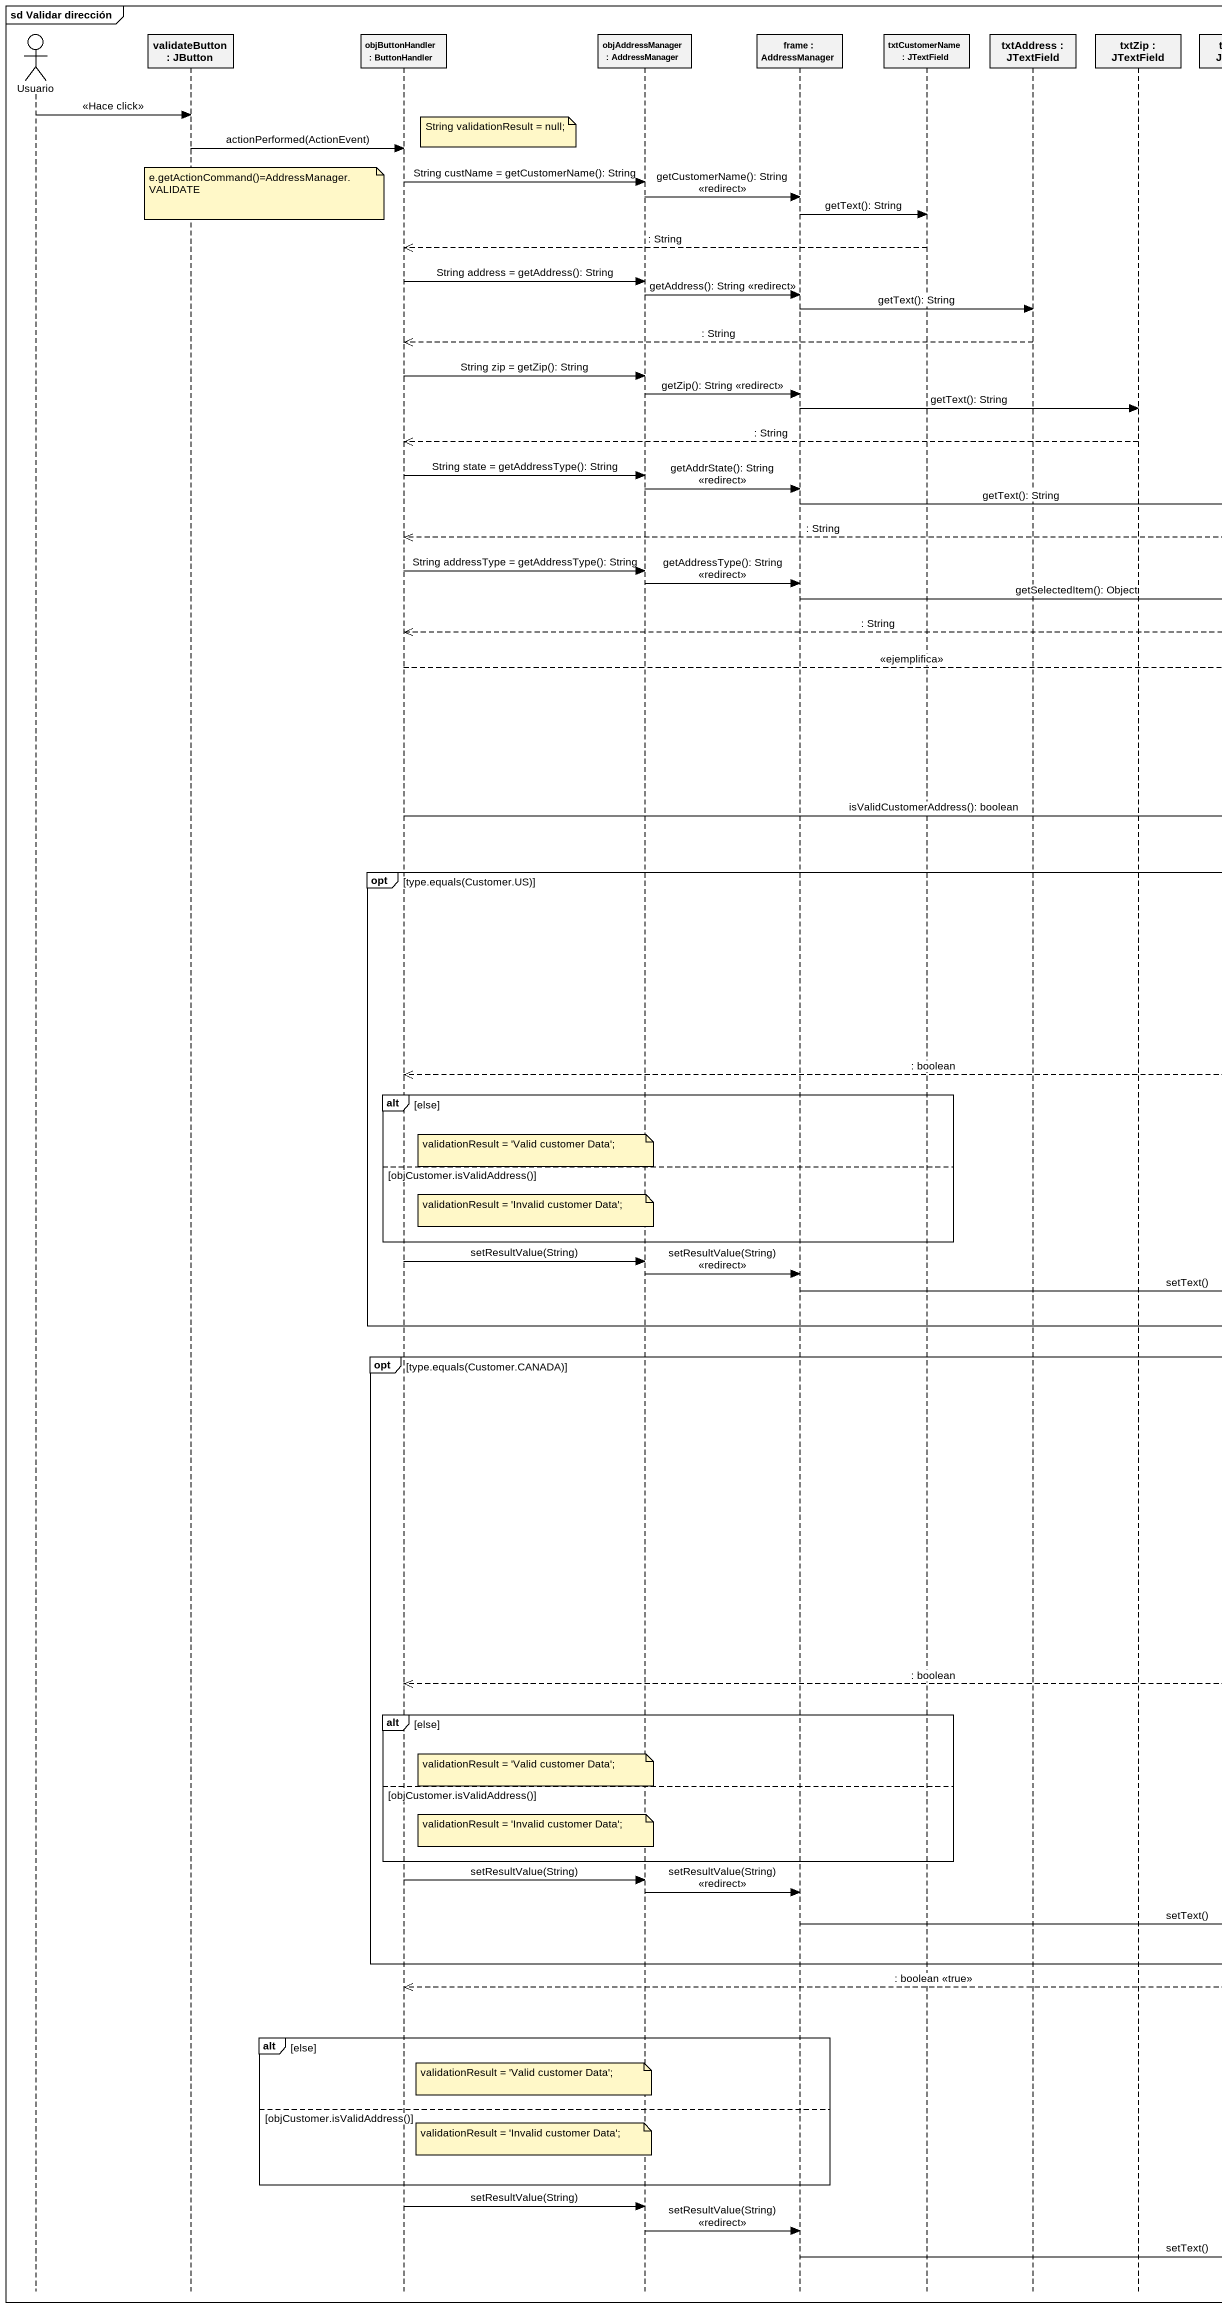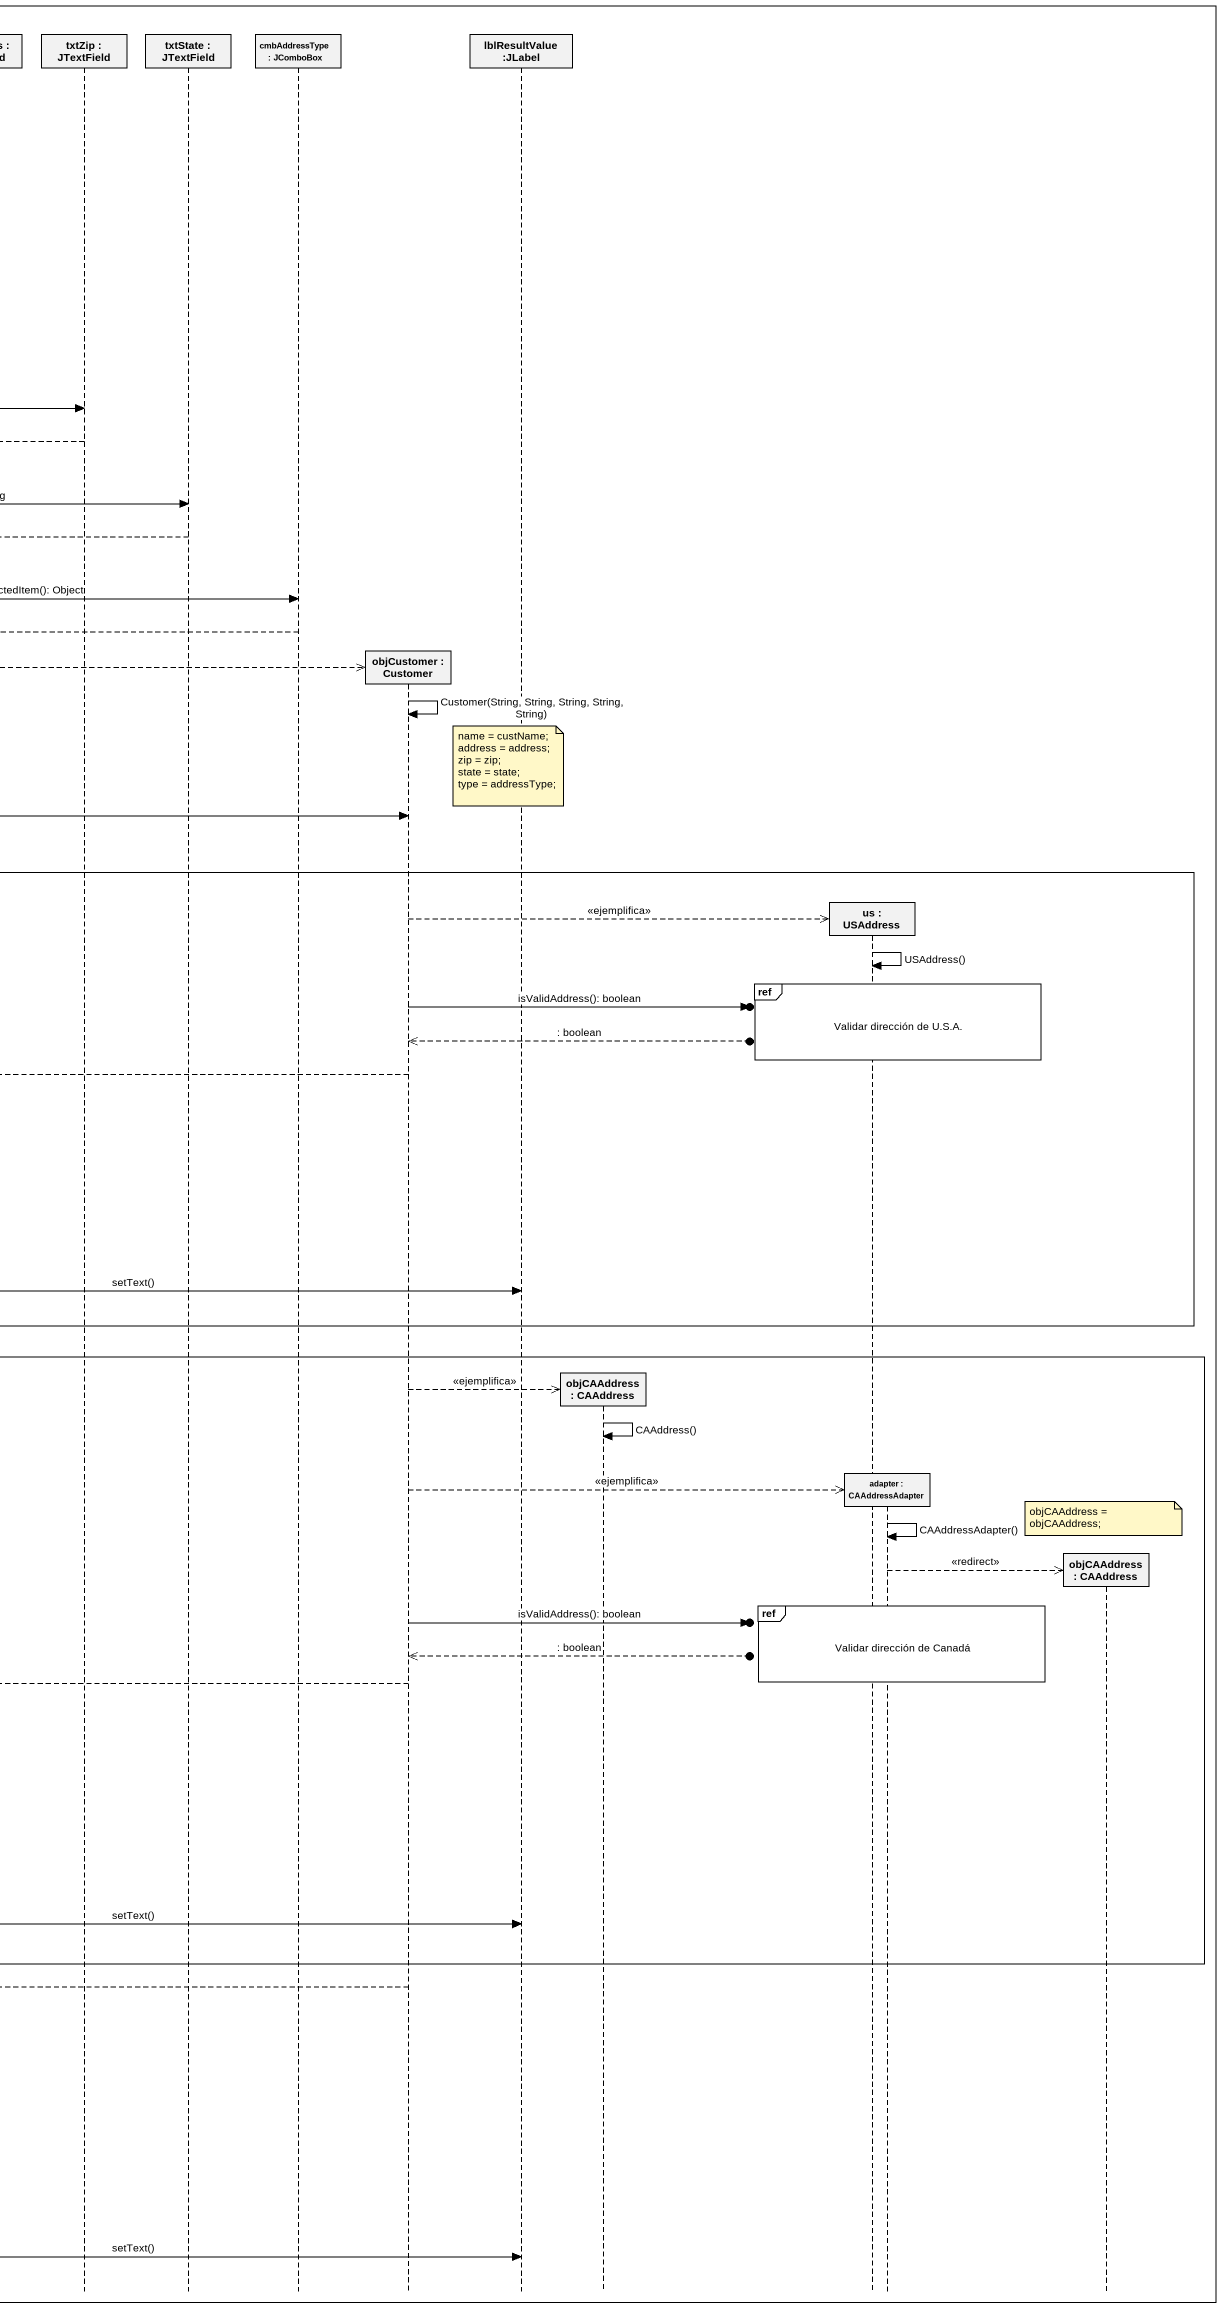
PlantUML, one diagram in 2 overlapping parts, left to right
@startuml
mainframe sd Validar dirección
hide footbox
actor Usuario
participant "validateButton : JButton" as validateButton
participant "objButtonHandler : ButtonHandler" as objButtonHandler
participant "objAddressManager : AddressManager" as objAddressManager
participant "frame : AddressManager" as frame_
participant "txtCustomerName : JTextField" as txtCustomerName
participant "txtAddress : JTextField" as txtAddress
participant "txtZip : JTextField" as txtZip
participant "txtState : JTextField" as txtState
participant "cmbAddressType : JComboBox" as cmbAddressType
participant "objCustomer : Customer" as objCustomer
participant "lblResultValue :JLabel" as lblResultValue_JLabel
participant "objCAAddress : CAAddress" as objCAAddress
participant "us : USAddress" as us
participant "adapter : CAAddressAdapter" as adapter
participant "objCAAddress : CAAddress" as objCAAddress_2

Usuario -> validateButton : <<Hace click>>
note right of objButtonHandler : String validationResult = null;
validateButton -> objButtonHandler : actionPerformed(ActionEvent)
objButtonHandler -> objAddressManager : String custName = getCustomerName(): String
note over validateButton : e.getActionCommand()=AddressManager.VALIDATE
objAddressManager -> frame_ : getCustomerName(): String <<redirect>>
frame_ -> txtCustomerName : getText(): String
txtCustomerName -->> objButtonHandler : : String
objButtonHandler -> objAddressManager : String address = getAddress(): String
objAddressManager -> frame_ : getAddress(): String <<redirect>>
frame_ -> txtAddress : getText(): String
txtAddress -->> objButtonHandler : : String
objButtonHandler -> objAddressManager : String zip = getZip(): String
objAddressManager -> frame_ : getZip(): String <<redirect>>
frame_ -> txtZip : getText(): String
txtZip -->> objButtonHandler : : String
objButtonHandler -> objAddressManager : String state = getAddressType(): String
objAddressManager -> frame_ : getAddrState(): String <<redirect>>
frame_ -> txtState : getText(): String
txtState -->> objButtonHandler : : String
objButtonHandler -> objAddressManager : String addressType = getAddressType(): String
objAddressManager -> frame_ : getAddressType(): String <<redirect>>
frame_ -> cmbAddressType : getSelectedItem(): Object
cmbAddressType -->> objButtonHandler : : String
objButtonHandler -->> objCustomer ** : <<ejemplifica>>
objCustomer -> objCustomer : Customer(String, String, String, String, String)
note over lblResultValue_JLabel
  name = custName;
  address = address;
  zip = zip;
  state = state;
  type = addressType;
end note
objButtonHandler -> objCustomer : isValidCustomerAddress(): boolean
opt type.equals(Customer.US)
  objCustomer -->> us ** : <<ejemplifica>>
  us -> us : USAddress()
  ref over us, adapter : Validar dirección de U.S.A.
  objCustomer ->o] : isValidAddress(): boolean
  objCustomer <<--o] : : boolean
  objCustomer -->> objButtonHandler : : boolean
  alt else
    note over objAddressManager : validationResult = 'Valid customer Data';
  else objCustomer.isValidAddress()
    note over objAddressManager : validationResult = 'Invalid customer Data';
  end
  objButtonHandler -> objAddressManager : setResultValue(String)
  objAddressManager -> frame_ : setResultValue(String) <<redirect>>
  frame_ -> lblResultValue_JLabel : setText()
end
opt type.equals(Customer.CANADA)
  objCustomer -->> objCAAddress ** : <<ejemplifica>>
  objCAAddress -> objCAAddress : CAAddress()
  objCustomer -->> adapter ** : <<ejemplifica>>
  note over objCAAddress_2 : objCAAddress = objCAAddress;
  adapter -> adapter : CAAddressAdapter()
  adapter -->> objCAAddress_2 ** : <<redirect>>
  ref over us, adapter : Validar dirección de Canadá
  objCustomer ->o] : isValidAddress(): boolean
  objCustomer <<--o] : : boolean
  objCustomer -->> objButtonHandler : : boolean
  alt else
    note over objAddressManager : validationResult = 'Valid customer Data';
  else objCustomer.isValidAddress()
    note over objAddressManager : validationResult = 'Invalid customer Data';
  end
  objButtonHandler -> objAddressManager : setResultValue(String)
  objAddressManager -> frame_ : setResultValue(String) <<redirect>>
  frame_ -> lblResultValue_JLabel : setText()
end
objCustomer -->> objButtonHandler : : boolean <<true>>
alt else
  note over objAddressManager : validationResult = 'Valid customer Data';
else objCustomer.isValidAddress()
  note over objAddressManager : validationResult = 'Invalid customer Data';
end
objButtonHandler -> objAddressManager : setResultValue(String)
objAddressManager -> frame_ : setResultValue(String) <<redirect>>
frame_ -> lblResultValue_JLabel : setText()
@enduml
